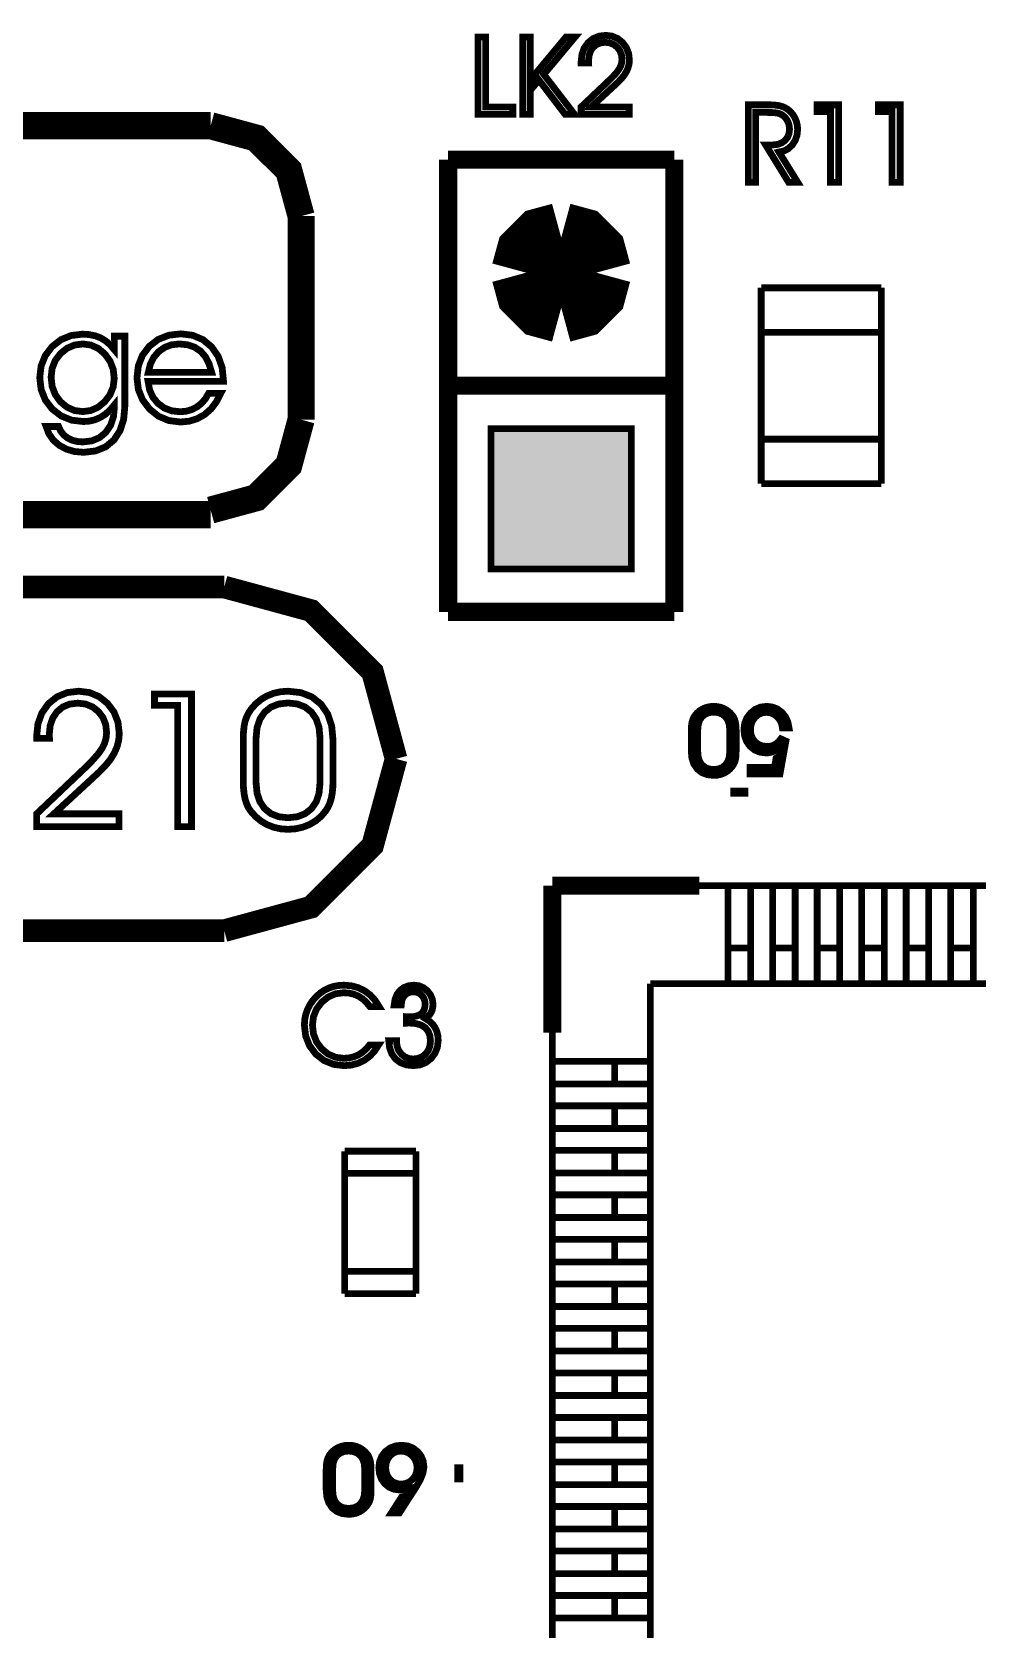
# Model space of a CAD drawing. Extents: x -1.96 to 2.19, y -1.6 to 2.11.
# Drawn here: x 0.368 to 0.785, y -0.266 to 0.44 of the extents above; entities that cross this region are included whole.
import ezdxf

# ---------------------------------------------------------------- set-up
doc = ezdxf.new("R2010")
doc.units = 0
doc.header["$LTSCALE"] = 0.000394
for name, color, linetype in [('M4', 7, 'CONTINUOUS'), ('ML', 7, 'CONTINUOUS'), ('TO', 7, 'CONTINUOUS')]:
    doc.layers.add(name, color=color, linetype=linetype)

msp = doc.modelspace()

# ---------------------------------------------------------------- linework, layer by layer
at = {"layer": 'M4', "color": 7, "linetype": 'CONTINUOUS', "const_width": 0.003}
for points in [[(0.689992, 0.240165), (0.689992, 0.326776)], [(0.689992, 0.326776), (0.743138, 0.326776)], [(0.743138, 0.240165), (0.743138, 0.326776)], [(0.689992, 0.307091), (0.743138, 0.307091)], [(0.689992, 0.25985), (0.743138, 0.25985)], [(0.689992, 0.240165), (0.743138, 0.240165)], [(0.678917, 0.130795), (0.678917, 0.122094), (0.678872, 0.120354), (0.678736, 0.118927), (0.678512, 0.117811), (0.678186, 0.116873), (0.677744, 0.115976), (0.677185, 0.115122), (0.676142, 0.113946), (0.674957, 0.112964), (0.673626, 0.112177), (0.672178, 0.111609), (0.670637, 0.111268), (0.669, 0.111154), (0.666143, 0.111472), (0.663719, 0.112426), (0.661728, 0.114012), (0.660251, 0.116162), (0.659363, 0.118802), (0.659067, 0.121929), (0.659067, 0.130917), (0.659111, 0.13241), (0.659241, 0.133722), (0.659453, 0.13485), (0.659759, 0.135853), (0.660166, 0.13677), (0.660677, 0.137602), (0.661693, 0.138809), (0.662883, 0.139817), (0.664248, 0.14063), (0.665742, 0.14122), (0.667325, 0.141575), (0.669, 0.141693), (0.670635, 0.141581), (0.672171, 0.141243), (0.673614, 0.140677), (0.674948, 0.139895), (0.67615, 0.138912), (0.677224, 0.137728), (0.677761, 0.13692), (0.67819, 0.136002), (0.678512, 0.134976), (0.678736, 0.133792), (0.678872, 0.132397), (0.678917, 0.130795)], [(0.678917, 0.130795), (0.678917, 0.122094), (0.678872, 0.120354), (0.678736, 0.118927), (0.678512, 0.117811), (0.678186, 0.116873), (0.677744, 0.115976), (0.677185, 0.115122), (0.676142, 0.113946), (0.674957, 0.112964), (0.673626, 0.112177), (0.672178, 0.111609), (0.670637, 0.111268), (0.669, 0.111154), (0.666143, 0.111472), (0.663719, 0.112426), (0.661728, 0.114012), (0.660251, 0.116162), (0.659363, 0.118802), (0.659067, 0.121929), (0.659067, 0.130917), (0.659111, 0.13241), (0.659241, 0.133722), (0.659453, 0.13485), (0.659759, 0.135853), (0.660166, 0.13677), (0.660677, 0.137602), (0.661693, 0.138809), (0.662883, 0.139817), (0.664248, 0.14063), (0.665742, 0.14122), (0.667325, 0.141575), (0.669, 0.141693), (0.670635, 0.141581), (0.672171, 0.141243), (0.673614, 0.140677), (0.674948, 0.139895), (0.67615, 0.138912), (0.677224, 0.137728), (0.677761, 0.13692), (0.67819, 0.136002), (0.678512, 0.134976), (0.678736, 0.133792), (0.678872, 0.132397), (0.678917, 0.130795)], [(0.702272, 0.132205), (0.69935, 0.132205), (0.699029, 0.134015), (0.698284, 0.135634), (0.697114, 0.137059), (0.695656, 0.138166), (0.694045, 0.138832), (0.69228, 0.139055), (0.690407, 0.138807), (0.688737, 0.138064), (0.687272, 0.136827), (0.686139, 0.135229), (0.685459, 0.133398), (0.685232, 0.131339), (0.685459, 0.129277), (0.686139, 0.127493), (0.687272, 0.125988), (0.688775, 0.124853), (0.690559, 0.124172), (0.692622, 0.123945), (0.69383, 0.124039), (0.694958, 0.124319), (0.696008, 0.124783), (0.696975, 0.125438), (0.697866, 0.126284), (0.698681, 0.127327), (0.700906, 0.126303), (0.698303, 0.111772), (0.685071, 0.111772), (0.685071, 0.114654), (0.695843, 0.114654), (0.697315, 0.122839), (0.696473, 0.122287), (0.69564, 0.121846), (0.694811, 0.121516), (0.693959, 0.121286), (0.693063, 0.121148), (0.692122, 0.121102), (0.689433, 0.121426), (0.687088, 0.122395), (0.685087, 0.124008), (0.683567, 0.126118), (0.682655, 0.128589), (0.68235, 0.131421), (0.682676, 0.134128), (0.683652, 0.136554), (0.68528, 0.138697), (0.687372, 0.140362), (0.689741, 0.141361), (0.692382, 0.141693), (0.694897, 0.141397), (0.697154, 0.140509), (0.69915, 0.139028), (0.700741, 0.13708), (0.701782, 0.134806), (0.702272, 0.132205)], [(0.702272, 0.132205), (0.69935, 0.132205), (0.699029, 0.134015), (0.698284, 0.135634), (0.697114, 0.137059), (0.695656, 0.138166), (0.694045, 0.138832), (0.69228, 0.139055), (0.690407, 0.138807), (0.688737, 0.138064), (0.687272, 0.136827), (0.686139, 0.135229), (0.685459, 0.133398), (0.685232, 0.131339), (0.685459, 0.129277), (0.686139, 0.127493), (0.687272, 0.125988), (0.688775, 0.124853), (0.690559, 0.124172), (0.692622, 0.123945), (0.69383, 0.124039), (0.694958, 0.124319), (0.696008, 0.124783), (0.696975, 0.125438), (0.697866, 0.126284), (0.698681, 0.127327), (0.700906, 0.126303), (0.698303, 0.111772), (0.685071, 0.111772), (0.685071, 0.114654), (0.695843, 0.114654), (0.697315, 0.122839), (0.696473, 0.122287), (0.69564, 0.121846), (0.694811, 0.121516), (0.693959, 0.121286), (0.693063, 0.121148), (0.692122, 0.121102), (0.689433, 0.121426), (0.687088, 0.122395), (0.685087, 0.124008), (0.683567, 0.126118), (0.682655, 0.128589), (0.68235, 0.131421), (0.682676, 0.134128), (0.683652, 0.136554), (0.68528, 0.138697), (0.687372, 0.140362), (0.689741, 0.141361), (0.692382, 0.141693), (0.694897, 0.141397), (0.697154, 0.140509), (0.69915, 0.139028), (0.700741, 0.13708), (0.701782, 0.134806), (0.702272, 0.132205)], [(0.676075, 0.131421), (0.675866, 0.133674), (0.675242, 0.135566), (0.674205, 0.137102), (0.672793, 0.138232), (0.67106, 0.138911), (0.669008, 0.139138), (0.666959, 0.138913), (0.665232, 0.13824), (0.663827, 0.137122), (0.662783, 0.135602), (0.662157, 0.133728), (0.661949, 0.131504), (0.661949, 0.121386), (0.662158, 0.119172), (0.662786, 0.117302), (0.663835, 0.115776), (0.665248, 0.114651), (0.66697, 0.113977), (0.669008, 0.113752), (0.67106, 0.113979), (0.672793, 0.11466), (0.674205, 0.115795), (0.675242, 0.117342), (0.675866, 0.119246), (0.676075, 0.121512), (0.676075, 0.131421)], [(0.676075, 0.131421), (0.675866, 0.133674), (0.675242, 0.135566), (0.674205, 0.137102), (0.672793, 0.138232), (0.67106, 0.138911), (0.669008, 0.139138), (0.666959, 0.138913), (0.665232, 0.13824), (0.663827, 0.137122), (0.662783, 0.135602), (0.662157, 0.133728), (0.661949, 0.131504), (0.661949, 0.121386), (0.662158, 0.119172), (0.662786, 0.117302), (0.663835, 0.115776), (0.665248, 0.114651), (0.66697, 0.113977), (0.669008, 0.113752), (0.67106, 0.113979), (0.672793, 0.11466), (0.674205, 0.115795), (0.675242, 0.117342), (0.675866, 0.119246), (0.676075, 0.121512), (0.676075, 0.131421)], [(0.597665, 0.06237), (1.235465, 0.06237)], [(0.597665, -0.575421), (0.597665, 0.06237)], [(0.675346, 0.019063), (0.675346, 0.06237)], [(0.685346, 0.019063), (0.685346, 0.06237)], [(0.695031, 0.019063), (0.695031, 0.06237)], [(0.705031, 0.019063), (0.705031, 0.06237)], [(0.714717, 0.019063), (0.714717, 0.06237)], [(0.724717, 0.019063), (0.724717, 0.06237)], [(0.734402, 0.019063), (0.734402, 0.06237)], [(0.744402, 0.019063), (0.744402, 0.06237)], [(0.754087, 0.019063), (0.754087, 0.06237)], [(0.764087, 0.019063), (0.764087, 0.06237)], [(0.773772, 0.019063), (0.773772, 0.06237)], [(0.783772, 0.019063), (0.783772, 0.06237)], [(0.675346, 0.034811), (0.685346, 0.034811)], [(0.695031, 0.034811), (0.705031, 0.034811)], [(0.714717, 0.034811), (0.724717, 0.034811)], [(0.734402, 0.034811), (0.744402, 0.034811)], [(0.754087, 0.034811), (0.764087, 0.034811)], [(0.773772, 0.034811), (0.783772, 0.034811)], [(0.640972, -0.532114), (0.640972, 0.019063)], [(0.640972, 0.019063), (1.192157, 0.019063)], [(0.597665, -0.015303), (0.640972, -0.015303)], [(0.625224, -0.025303), (0.625224, -0.015303)], [(0.597665, -0.025303), (0.640972, -0.025303)], [(0.597665, -0.034988), (0.640972, -0.034988)], [(0.625224, -0.044988), (0.625224, -0.034988)], [(0.597665, -0.044988), (0.640972, -0.044988)], [(0.505819, -0.055028), (0.537311, -0.055028)], [(0.505819, -0.11802), (0.505819, -0.055028)], [(0.537311, -0.11802), (0.537311, -0.055028)], [(0.597665, -0.054673), (0.640972, -0.054673)], [(0.625224, -0.064673), (0.625224, -0.054673)], [(0.505819, -0.06487), (0.537311, -0.06487)], [(0.597665, -0.064673), (0.640972, -0.064673)], [(0.597665, -0.074358), (0.640972, -0.074358)], [(0.625224, -0.084358), (0.625224, -0.074358)], [(0.597665, -0.084358), (0.640972, -0.084358)], [(0.597665, -0.094043), (0.640972, -0.094043)], [(0.625224, -0.104043), (0.625224, -0.094043)], [(0.597665, -0.104043), (0.640972, -0.104043)], [(0.505819, -0.108177), (0.537311, -0.108177)], [(0.597665, -0.113728), (0.640972, -0.113728)], [(0.625224, -0.123728), (0.625224, -0.113728)], [(0.505819, -0.11802), (0.537311, -0.11802)], [(0.597665, -0.123728), (0.640972, -0.123728)], [(0.597665, -0.133413), (0.640972, -0.133413)], [(0.625224, -0.143413), (0.625224, -0.133413)], [(0.597665, -0.143413), (0.640972, -0.143413)], [(0.597665, -0.153098), (0.640972, -0.153098)], [(0.625224, -0.163098), (0.625224, -0.153098)], [(0.597665, -0.163098), (0.640972, -0.163098)], [(0.597665, -0.172783), (0.640972, -0.172783)], [(0.625224, -0.182783), (0.625224, -0.172783)], [(0.5175, -0.195976), (0.5175, -0.204677), (0.517454, -0.206418), (0.517319, -0.207845), (0.517094, -0.208961), (0.516769, -0.209898), (0.516327, -0.210796), (0.515768, -0.21165), (0.514725, -0.212825), (0.51354, -0.213807), (0.512209, -0.214594), (0.510761, -0.215163), (0.509219, -0.215504), (0.507583, -0.215618), (0.504725, -0.2153), (0.502302, -0.214346), (0.500311, -0.21276), (0.498834, -0.210609), (0.497946, -0.20797), (0.49765, -0.204843), (0.49765, -0.195854), (0.497694, -0.194361), (0.497823, -0.193049), (0.498035, -0.191921), (0.498341, -0.190918), (0.498749, -0.190002), (0.49926, -0.189169), (0.500276, -0.187963), (0.501466, -0.186955), (0.502831, -0.186142), (0.504324, -0.185551), (0.505908, -0.185197), (0.507583, -0.185079), (0.509217, -0.185191), (0.510754, -0.185528), (0.512197, -0.186094), (0.513531, -0.186876), (0.514733, -0.18786), (0.515807, -0.189043), (0.516344, -0.189851), (0.516773, -0.190769), (0.517094, -0.191795), (0.517319, -0.19298), (0.517454, -0.194374), (0.5175, -0.195976)], [(0.5175, -0.195976), (0.5175, -0.204677), (0.517454, -0.206418), (0.517319, -0.207845), (0.517094, -0.208961), (0.516769, -0.209898), (0.516327, -0.210796), (0.515768, -0.21165), (0.514725, -0.212825), (0.51354, -0.213807), (0.512209, -0.214594), (0.510761, -0.215163), (0.509219, -0.215504), (0.507583, -0.215618), (0.504725, -0.2153), (0.502302, -0.214346), (0.500311, -0.21276), (0.498834, -0.210609), (0.497946, -0.20797), (0.49765, -0.204843), (0.49765, -0.195854), (0.497694, -0.194361), (0.497823, -0.193049), (0.498035, -0.191921), (0.498341, -0.190918), (0.498749, -0.190002), (0.49926, -0.189169), (0.500276, -0.187963), (0.501466, -0.186955), (0.502831, -0.186142), (0.504324, -0.185551), (0.505908, -0.185197), (0.507583, -0.185079), (0.509217, -0.185191), (0.510754, -0.185528), (0.512197, -0.186094), (0.513531, -0.186876), (0.514733, -0.18786), (0.515807, -0.189043), (0.516344, -0.189851), (0.516773, -0.190769), (0.517094, -0.191795), (0.517319, -0.19298), (0.517454, -0.194374), (0.5175, -0.195976)], [(0.530039, -0.215), (0.526453, -0.215), (0.533299, -0.204402), (0.532689, -0.204535), (0.53211, -0.204646), (0.531563, -0.204732), (0.531058, -0.204794), (0.530584, -0.204831), (0.530142, -0.204843), (0.527634, -0.204533), (0.525433, -0.203606), (0.523539, -0.202063), (0.52209, -0.200049), (0.521222, -0.197717), (0.520933, -0.195071), (0.521249, -0.192357), (0.522196, -0.189972), (0.523772, -0.187917), (0.525833, -0.186341), (0.528231, -0.185395), (0.530965, -0.185079), (0.533651, -0.185388), (0.53601, -0.186317), (0.538043, -0.18787), (0.539607, -0.189872), (0.540543, -0.192166), (0.540854, -0.194748), (0.540451, -0.197316), (0.539242, -0.200351), (0.537224, -0.20385), (0.537004, -0.204187), (0.536823, -0.204464), (0.536681, -0.204685), (0.530039, -0.215)], [(0.530039, -0.215), (0.526453, -0.215), (0.533299, -0.204402), (0.532689, -0.204535), (0.53211, -0.204646), (0.531563, -0.204732), (0.531058, -0.204794), (0.530584, -0.204831), (0.530142, -0.204843), (0.527634, -0.204533), (0.525433, -0.203606), (0.523539, -0.202063), (0.52209, -0.200049), (0.521222, -0.197717), (0.520933, -0.195071), (0.521249, -0.192357), (0.522196, -0.189972), (0.523772, -0.187917), (0.525833, -0.186341), (0.528231, -0.185395), (0.530965, -0.185079), (0.533651, -0.185388), (0.53601, -0.186317), (0.538043, -0.18787), (0.539607, -0.189872), (0.540543, -0.192166), (0.540854, -0.194748), (0.540451, -0.197316), (0.539242, -0.200351), (0.537224, -0.20385), (0.537004, -0.204187), (0.536823, -0.204464), (0.536681, -0.204685), (0.530039, -0.215)], [(0.597665, -0.182783), (0.640972, -0.182783)], [(0.514657, -0.19535), (0.514449, -0.193098), (0.513825, -0.191205), (0.512787, -0.189669), (0.511375, -0.18854), (0.509643, -0.187861), (0.507591, -0.187634), (0.505542, -0.187859), (0.503815, -0.188532), (0.502409, -0.18965), (0.501366, -0.19117), (0.50074, -0.193044), (0.500531, -0.195268), (0.500531, -0.205386), (0.50074, -0.2076), (0.501368, -0.20947), (0.502417, -0.210996), (0.50383, -0.212121), (0.505553, -0.212795), (0.507591, -0.21302), (0.509643, -0.212793), (0.511375, -0.212112), (0.512787, -0.210976), (0.513825, -0.20943), (0.514449, -0.207526), (0.514657, -0.20526), (0.514657, -0.19535)], [(0.514657, -0.19535), (0.514449, -0.193098), (0.513825, -0.191205), (0.512787, -0.189669), (0.511375, -0.18854), (0.509643, -0.187861), (0.507591, -0.187634), (0.505542, -0.187859), (0.503815, -0.188532), (0.502409, -0.18965), (0.501366, -0.19117), (0.50074, -0.193044), (0.500531, -0.195268), (0.500531, -0.205386), (0.50074, -0.2076), (0.501368, -0.20947), (0.502417, -0.210996), (0.50383, -0.212121), (0.505553, -0.212795), (0.507591, -0.21302), (0.509643, -0.212793), (0.511375, -0.212112), (0.512787, -0.210976), (0.513825, -0.20943), (0.514449, -0.207526), (0.514657, -0.20526), (0.514657, -0.19535)], [(0.530744, -0.202283), (0.532648, -0.20205), (0.534336, -0.20135), (0.535807, -0.200185), (0.536942, -0.198683), (0.537623, -0.196963), (0.53785, -0.195028), (0.537618, -0.193065), (0.536921, -0.191317), (0.53576, -0.18978), (0.534266, -0.188588), (0.532581, -0.187873), (0.530705, -0.187634), (0.52889, -0.187866), (0.527282, -0.188559), (0.525882, -0.189713), (0.5248, -0.19122), (0.524153, -0.192979), (0.523937, -0.194988), (0.524151, -0.196985), (0.524793, -0.198732), (0.525862, -0.200228), (0.527258, -0.201368), (0.528886, -0.202054), (0.530744, -0.202283)], [(0.530744, -0.202283), (0.532648, -0.20205), (0.534336, -0.20135), (0.535807, -0.200185), (0.536942, -0.198683), (0.537623, -0.196963), (0.53785, -0.195028), (0.537618, -0.193065), (0.536921, -0.191317), (0.53576, -0.18978), (0.534266, -0.188588), (0.532581, -0.187873), (0.530705, -0.187634), (0.52889, -0.187866), (0.527282, -0.188559), (0.525882, -0.189713), (0.5248, -0.19122), (0.524153, -0.192979), (0.523937, -0.194988), (0.524151, -0.196985), (0.524793, -0.198732), (0.525862, -0.200228), (0.527258, -0.201368), (0.528886, -0.202054), (0.530744, -0.202283)], [(0.597665, -0.192469), (0.640972, -0.192469)], [(0.625224, -0.202469), (0.625224, -0.192469)], [(0.597665, -0.202469), (0.640972, -0.202469)], [(0.597665, -0.212154), (0.640972, -0.212154)], [(0.625224, -0.222154), (0.625224, -0.212154)], [(0.597665, -0.222154), (0.640972, -0.222154)], [(0.597665, -0.231839), (0.640972, -0.231839)], [(0.625224, -0.241839), (0.625224, -0.231839)], [(0.597665, -0.241839), (0.640972, -0.241839)], [(0.597665, -0.251524), (0.640972, -0.251524)], [(0.625224, -0.261524), (0.625224, -0.251524)], [(0.597665, -0.261524), (0.640972, -0.261524)]]:
    msp.add_lwpolyline(points, dxfattribs=at)
at = {"layer": 'ML', "color": 7, "linetype": 'CONTINUOUS'}
for points, const_width in [([(0.601571, 0.348969), (0.59376, 0.346848), (0.588196, 0.341283), (0.586075, 0.333472)], 0.031), ([(0.601571, 0.348969), (0.59376, 0.346848), (0.588196, 0.341283), (0.586075, 0.333472)], 0.031), ([(0.617067, 0.333472), (0.614946, 0.341283), (0.609382, 0.346848), (0.601571, 0.348969)], 0.031), ([(0.617067, 0.333472), (0.614946, 0.341283), (0.609382, 0.346848), (0.601571, 0.348969)], 0.031), ([(0.586071, 0.333472), (0.588193, 0.32566), (0.593759, 0.320094), (0.601571, 0.317972)], 0.031), ([(0.586071, 0.333472), (0.588193, 0.32566), (0.593759, 0.320094), (0.601571, 0.317972)], 0.031), ([(0.601571, 0.317972), (0.609383, 0.320094), (0.614949, 0.32566), (0.617071, 0.333472)], 0.031), ([(0.601571, 0.317972), (0.609383, 0.320094), (0.614949, 0.32566), (0.617071, 0.333472)], 0.031), ([(0.632567, 0.202472), (0.632567, 0.264472), (0.570567, 0.264472), (0.570567, 0.202472), (0.632567, 0.202472)], 0.003)]:
    msp.add_lwpolyline(points, dxfattribs=dict(at, const_width=const_width))
at = {"layer": 'ML', "color": 7}
msp.add_solid([(0.632567, 0.202472), (0.632567, 0.264472), (0.570567, 0.202472), (0.570567, 0.264472)], dxfattribs=at)
at = {"layer": 'TO', "color": 7, "linetype": 'CONTINUOUS'}
for points, const_width in [([(0.580161, 0.403472), (0.56474, 0.403472), (0.56474, 0.437701), (0.568126, 0.437701), (0.568126, 0.406787), (0.580161, 0.406787), (0.580161, 0.403472)], 0.003), ([(0.580161, 0.403472), (0.56474, 0.403472), (0.56474, 0.437701), (0.568126, 0.437701), (0.568126, 0.406787), (0.580161, 0.406787), (0.580161, 0.403472)], 0.003), ([(0.58785, 0.414031), (0.58785, 0.403472), (0.584535, 0.403472), (0.584535, 0.437701), (0.58785, 0.437701), (0.58785, 0.418685), (0.603697, 0.437701), (0.607689, 0.437701), (0.593866, 0.42115), (0.607457, 0.403472), (0.603319, 0.403472), (0.591709, 0.418638), (0.58785, 0.414031)], 0.003), ([(0.58785, 0.414031), (0.58785, 0.403472), (0.584535, 0.403472), (0.584535, 0.437701), (0.58785, 0.437701), (0.58785, 0.418685), (0.603697, 0.437701), (0.607689, 0.437701), (0.593866, 0.42115), (0.607457, 0.403472), (0.603319, 0.403472), (0.591709, 0.418638), (0.58785, 0.414031)], 0.003), ([(0.631614, 0.403472), (0.610394, 0.403472), (0.610394, 0.406787), (0.622524, 0.418299), (0.624652, 0.420412), (0.626237, 0.422207), (0.627283, 0.423685), (0.627929, 0.425016), (0.628316, 0.426379), (0.628445, 0.427776), (0.628212, 0.429803), (0.627512, 0.431601), (0.626343, 0.433169), (0.624814, 0.434378), (0.62303, 0.435102), (0.620992, 0.435343), (0.618916, 0.435096), (0.617138, 0.434354), (0.615657, 0.433118), (0.614546, 0.431473), (0.613879, 0.429503), (0.613657, 0.427205), (0.61366, 0.42707), (0.613668, 0.426906), (0.613681, 0.426717), (0.613695, 0.426526), (0.613705, 0.426369), (0.613709, 0.426244), (0.610394, 0.426244), (0.610394, 0.426756), (0.610731, 0.429994), (0.611744, 0.432802), (0.613433, 0.435181), (0.615659, 0.436981), (0.618272, 0.438064), (0.621272, 0.438425), (0.62403, 0.438077), (0.626496, 0.437032), (0.628669, 0.435287), (0.630361, 0.43303), (0.631375, 0.430449), (0.631713, 0.427543), (0.631571, 0.425796), (0.631143, 0.424097), (0.630429, 0.422449), (0.629412, 0.420811), (0.628062, 0.419139), (0.626378, 0.417433), (0.614839, 0.406787), (0.631614, 0.406787), (0.631614, 0.403472)], 0.003), ([(0.631614, 0.403472), (0.610394, 0.403472), (0.610394, 0.406787), (0.622524, 0.418299), (0.624652, 0.420412), (0.626237, 0.422207), (0.627283, 0.423685), (0.627929, 0.425016), (0.628316, 0.426379), (0.628445, 0.427776), (0.628212, 0.429803), (0.627512, 0.431601), (0.626343, 0.433169), (0.624814, 0.434378), (0.62303, 0.435102), (0.620992, 0.435343), (0.618916, 0.435096), (0.617138, 0.434354), (0.615657, 0.433118), (0.614546, 0.431473), (0.613879, 0.429503), (0.613657, 0.427205), (0.61366, 0.42707), (0.613668, 0.426906), (0.613681, 0.426717), (0.613695, 0.426526), (0.613705, 0.426369), (0.613709, 0.426244), (0.610394, 0.426244), (0.610394, 0.426756), (0.610731, 0.429994), (0.611744, 0.432802), (0.613433, 0.435181), (0.615659, 0.436981), (0.618272, 0.438064), (0.621272, 0.438425), (0.62403, 0.438077), (0.626496, 0.437032), (0.628669, 0.435287), (0.630361, 0.43303), (0.631375, 0.430449), (0.631713, 0.427543), (0.631571, 0.425796), (0.631143, 0.424097), (0.630429, 0.422449), (0.629412, 0.420811), (0.628062, 0.419139), (0.626378, 0.417433), (0.614839, 0.406787), (0.631614, 0.406787), (0.631614, 0.403472)], 0.003), ([(-0.018433, 0.398472), (0.446567, 0.398472)], 0.012), ([(0.486567, 0.358472), (0.481093, 0.378632), (0.46673, 0.392994), (0.446571, 0.398469)], 0.012), ([(0.486567, 0.358472), (0.481093, 0.378632), (0.46673, 0.392994), (0.446571, 0.398469)], 0.012), ([(0.687579, 0.404339), (0.687579, 0.373472), (0.684268, 0.373472), (0.684268, 0.407701), (0.693461, 0.407701), (0.695351, 0.40765), (0.696976, 0.407497), (0.698339, 0.407244), (0.69953, 0.406871), (0.700646, 0.406366), (0.701685, 0.405728), (0.702955, 0.404665), (0.704032, 0.403387), (0.704921, 0.401894), (0.70558, 0.400264), (0.705975, 0.398571), (0.706106, 0.396815), (0.705845, 0.394289), (0.705059, 0.392009), (0.703748, 0.389976), (0.702039, 0.38835), (0.700069, 0.387307), (0.697835, 0.386846), (0.706106, 0.373472), (0.70211, 0.373472), (0.691953, 0.389976), (0.695197, 0.389976), (0.697226, 0.390188), (0.698985, 0.390822), (0.700476, 0.391878), (0.701606, 0.393268), (0.702285, 0.394901), (0.702512, 0.396772), (0.702442, 0.397941), (0.702234, 0.399038), (0.701886, 0.400063), (0.701407, 0.401008), (0.700792, 0.401868), (0.700043, 0.402646), (0.699322, 0.403197), (0.69851, 0.403632), (0.69761, 0.403953), (0.696415, 0.404168), (0.694724, 0.404296), (0.692539, 0.404339), (0.687579, 0.404339)], 0.003), ([(0.687579, 0.404339), (0.687579, 0.373472), (0.684268, 0.373472), (0.684268, 0.407701), (0.693461, 0.407701), (0.695351, 0.40765), (0.696976, 0.407497), (0.698339, 0.407244), (0.69953, 0.406871), (0.700646, 0.406366), (0.701685, 0.405728), (0.702955, 0.404665), (0.704032, 0.403387), (0.704921, 0.401894), (0.70558, 0.400264), (0.705975, 0.398571), (0.706106, 0.396815), (0.705845, 0.394289), (0.705059, 0.392009), (0.703748, 0.389976), (0.702039, 0.38835), (0.700069, 0.387307), (0.697835, 0.386846), (0.706106, 0.373472), (0.70211, 0.373472), (0.691953, 0.389976), (0.695197, 0.389976), (0.697226, 0.390188), (0.698985, 0.390822), (0.700476, 0.391878), (0.701606, 0.393268), (0.702285, 0.394901), (0.702512, 0.396772), (0.702442, 0.397941), (0.702234, 0.399038), (0.701886, 0.400063), (0.701407, 0.401008), (0.700792, 0.401868), (0.700043, 0.402646), (0.699322, 0.403197), (0.69851, 0.403632), (0.69761, 0.403953), (0.696415, 0.404168), (0.694724, 0.404296), (0.692539, 0.404339), (0.687579, 0.404339)], 0.003), ([(0.724224, 0.373472), (0.720654, 0.373472), (0.720654, 0.404764), (0.714685, 0.404764), (0.714685, 0.407701), (0.724224, 0.407701), (0.724224, 0.373472)], 0.003), ([(0.724224, 0.373472), (0.720654, 0.373472), (0.720654, 0.404764), (0.714685, 0.404764), (0.714685, 0.407701), (0.724224, 0.407701), (0.724224, 0.373472)], 0.003), ([(0.751425, 0.373472), (0.747854, 0.373472), (0.747854, 0.404764), (0.741886, 0.404764), (0.741886, 0.407701), (0.751425, 0.407701), (0.751425, 0.373472)], 0.003), ([(0.751425, 0.373472), (0.747854, 0.373472), (0.747854, 0.404764), (0.741886, 0.404764), (0.741886, 0.407701), (0.751425, 0.407701), (0.751425, 0.373472)], 0.003), ([(0.551567, 0.183472), (0.551567, 0.383472)], 0.008), ([(0.551567, 0.383472), (0.651567, 0.383472)], 0.008), ([(0.651567, 0.183472), (0.651567, 0.383472)], 0.008), ([(0.486567, 0.268472), (0.486567, 0.358472)], 0.012), ([(0.379307, 0.265457), (0.38022, 0.263463), (0.381518, 0.261787), (0.383205, 0.260425), (0.385218, 0.259423), (0.387502, 0.258825), (0.390059, 0.258626), (0.39399, 0.259092), (0.397365, 0.260491), (0.400181, 0.262823), (0.402301, 0.265941), (0.403572, 0.269683), (0.403996, 0.274055), (0.403996, 0.275028), (0.402125, 0.272785), (0.400089, 0.270943), (0.39789, 0.269504), (0.395522, 0.268464), (0.393003, 0.267841), (0.390323, 0.267634), (0.385088, 0.268253), (0.380477, 0.270108), (0.376488, 0.273197), (0.37343, 0.277203), (0.371596, 0.281819), (0.370984, 0.287043), (0.371588, 0.292194), (0.373402, 0.296761), (0.376429, 0.300752), (0.380341, 0.303827), (0.384829, 0.305672), (0.389886, 0.306287), (0.392862, 0.3061), (0.395556, 0.305541), (0.397969, 0.304614), (0.400152, 0.303281), (0.402164, 0.30153), (0.403996, 0.299362), (0.403996, 0.305417), (0.40863, 0.305417), (0.40863, 0.274594), (0.408091, 0.268612), (0.406474, 0.263571), (0.40378, 0.259472), (0.400131, 0.256449), (0.395669, 0.254635), (0.39039, 0.254031), (0.386406, 0.254376), (0.382815, 0.25541), (0.379618, 0.257138), (0.37697, 0.259445), (0.375033, 0.262218), (0.373807, 0.265457), (0.379307, 0.265457)], 0.003), ([(0.379307, 0.265457), (0.38022, 0.263463), (0.381518, 0.261787), (0.383205, 0.260425), (0.385218, 0.259423), (0.387502, 0.258825), (0.390059, 0.258626), (0.39399, 0.259092), (0.397365, 0.260491), (0.400181, 0.262823), (0.402301, 0.265941), (0.403572, 0.269683), (0.403996, 0.274055), (0.403996, 0.275028), (0.402125, 0.272785), (0.400089, 0.270943), (0.39789, 0.269504), (0.395522, 0.268464), (0.393003, 0.267841), (0.390323, 0.267634), (0.385088, 0.268253), (0.380477, 0.270108), (0.376488, 0.273197), (0.37343, 0.277203), (0.371596, 0.281819), (0.370984, 0.287043), (0.371588, 0.292194), (0.373402, 0.296761), (0.376429, 0.300752), (0.380341, 0.303827), (0.384829, 0.305672), (0.389886, 0.306287), (0.392862, 0.3061), (0.395556, 0.305541), (0.397969, 0.304614), (0.400152, 0.303281), (0.402164, 0.30153), (0.403996, 0.299362), (0.403996, 0.305417), (0.40863, 0.305417), (0.40863, 0.274594), (0.408091, 0.268612), (0.406474, 0.263571), (0.40378, 0.259472), (0.400131, 0.256449), (0.395669, 0.254635), (0.39039, 0.254031), (0.386406, 0.254376), (0.382815, 0.25541), (0.379618, 0.257138), (0.37697, 0.259445), (0.375033, 0.262218), (0.373807, 0.265457), (0.379307, 0.265457)], 0.003), ([(0.45222, 0.285437), (0.418874, 0.285437), (0.419551, 0.281672), (0.421008, 0.278422), (0.423244, 0.275681), (0.426075, 0.273618), (0.429341, 0.272381), (0.433043, 0.271969), (0.435726, 0.272208), (0.438221, 0.272927), (0.440528, 0.274122), (0.442575, 0.275751), (0.44429, 0.277753), (0.445665, 0.28013), (0.451039, 0.28013), (0.449111, 0.276359), (0.446721, 0.273224), (0.443874, 0.27072), (0.440631, 0.268894), (0.437067, 0.267796), (0.433181, 0.267429), (0.42808, 0.268067), (0.423533, 0.269981), (0.419539, 0.273173), (0.416445, 0.27726), (0.414588, 0.281862), (0.413969, 0.286972), (0.414576, 0.292274), (0.416395, 0.296919), (0.419425, 0.300913), (0.423399, 0.303977), (0.428049, 0.305813), (0.433374, 0.306425), (0.438592, 0.305788), (0.443121, 0.303876), (0.446961, 0.300693), (0.449882, 0.296483), (0.451635, 0.291508), (0.45222, 0.285768), (0.45222, 0.285437)], 0.003), ([(0.45222, 0.285437), (0.418874, 0.285437), (0.419551, 0.281672), (0.421008, 0.278422), (0.423244, 0.275681), (0.426075, 0.273618), (0.429341, 0.272381), (0.433043, 0.271969), (0.435726, 0.272208), (0.438221, 0.272927), (0.440528, 0.274122), (0.442575, 0.275751), (0.44429, 0.277753), (0.445665, 0.28013), (0.451039, 0.28013), (0.449111, 0.276359), (0.446721, 0.273224), (0.443874, 0.27072), (0.440631, 0.268894), (0.437067, 0.267796), (0.433181, 0.267429), (0.42808, 0.268067), (0.423533, 0.269981), (0.419539, 0.273173), (0.416445, 0.27726), (0.414588, 0.281862), (0.413969, 0.286972), (0.414576, 0.292274), (0.416395, 0.296919), (0.419425, 0.300913), (0.423399, 0.303977), (0.428049, 0.305813), (0.433374, 0.306425), (0.438592, 0.305788), (0.443121, 0.303876), (0.446961, 0.300693), (0.449882, 0.296483), (0.451635, 0.291508), (0.45222, 0.285768), (0.45222, 0.285437)], 0.003), ([(0.376016, 0.287248), (0.376474, 0.283162), (0.377848, 0.279549), (0.380134, 0.276406), (0.383064, 0.273978), (0.386373, 0.272521), (0.390059, 0.272035), (0.393566, 0.272521), (0.396792, 0.273981), (0.399732, 0.276417), (0.402064, 0.279508), (0.403463, 0.282938), (0.403929, 0.286709), (0.403471, 0.290713), (0.402096, 0.294307), (0.399803, 0.297484), (0.396879, 0.299967), (0.393632, 0.301457), (0.390059, 0.301953), (0.386391, 0.301479), (0.383087, 0.300061), (0.380146, 0.297701), (0.377852, 0.294652), (0.376475, 0.291168), (0.376016, 0.287248)], 0.003), ([(0.376016, 0.287248), (0.376474, 0.283162), (0.377848, 0.279549), (0.380134, 0.276406), (0.383064, 0.273978), (0.386373, 0.272521), (0.390059, 0.272035), (0.393566, 0.272521), (0.396792, 0.273981), (0.399732, 0.276417), (0.402064, 0.279508), (0.403463, 0.282938), (0.403929, 0.286709), (0.403471, 0.290713), (0.402096, 0.294307), (0.399803, 0.297484), (0.396879, 0.299967), (0.393632, 0.301457), (0.390059, 0.301953), (0.386391, 0.301479), (0.383087, 0.300061), (0.380146, 0.297701), (0.377852, 0.294652), (0.376475, 0.291168), (0.376016, 0.287248)], 0.003), ([(0.44698, 0.289437), (0.445835, 0.293246), (0.444189, 0.296373), (0.442043, 0.298815), (0.439405, 0.300561), (0.436284, 0.301606), (0.432677, 0.301953), (0.42928, 0.301578), (0.426245, 0.300453), (0.423575, 0.298575), (0.421411, 0.296054), (0.419892, 0.29301), (0.419012, 0.289437), (0.44698, 0.289437)], 0.003), ([(0.44698, 0.289437), (0.445835, 0.293246), (0.444189, 0.296373), (0.442043, 0.298815), (0.439405, 0.300561), (0.436284, 0.301606), (0.432677, 0.301953), (0.42928, 0.301578), (0.426245, 0.300453), (0.423575, 0.298575), (0.421411, 0.296054), (0.419892, 0.29301), (0.419012, 0.289437), (0.44698, 0.289437)], 0.003), ([(0.551567, 0.283472), (0.651567, 0.283472)], 0.008), ([(0.446571, 0.228476), (0.46673, 0.233951), (0.481093, 0.248313), (0.486567, 0.268472)], 0.012), ([(0.446571, 0.228476), (0.46673, 0.233951), (0.481093, 0.248313), (0.486567, 0.268472)], 0.012), ([(-0.018433, 0.226472), (0.446567, 0.226472)], 0.012), ([(0.186567, 0.194472), (0.452567, 0.194472)], 0.01), ([(0.528567, 0.118472), (0.518166, 0.156779), (0.490877, 0.184068), (0.452571, 0.194469)], 0.01), ([(0.528567, 0.118472), (0.518166, 0.156779), (0.490877, 0.184068), (0.452571, 0.194469)], 0.01), ([(0.551567, 0.183472), (0.651567, 0.183472)], 0.008), ([(0.405984, 0.088472), (0.369606, 0.088472), (0.369606, 0.094154), (0.390402, 0.11389), (0.394048, 0.117513), (0.396765, 0.120591), (0.398559, 0.123122), (0.399669, 0.125404), (0.400331, 0.127741), (0.400551, 0.130134), (0.400152, 0.13361), (0.398952, 0.136692), (0.396949, 0.139378), (0.394326, 0.14145), (0.391269, 0.142693), (0.387776, 0.143106), (0.384217, 0.142683), (0.381166, 0.141414), (0.378626, 0.139295), (0.376723, 0.136475), (0.375581, 0.133098), (0.375201, 0.129157), (0.375206, 0.128925), (0.375221, 0.128643), (0.375244, 0.128319), (0.375267, 0.127992), (0.375279, 0.127724), (0.375283, 0.127508), (0.369606, 0.127508), (0.369606, 0.12839), (0.370184, 0.133937), (0.371921, 0.138751), (0.374819, 0.142831), (0.378632, 0.145916), (0.383112, 0.147768), (0.388256, 0.148386), (0.392984, 0.147789), (0.397209, 0.145998), (0.400937, 0.143008), (0.403835, 0.139141), (0.405572, 0.134716), (0.40615, 0.129736), (0.405906, 0.126738), (0.405174, 0.123826), (0.403949, 0.121004), (0.402207, 0.118196), (0.399893, 0.115331), (0.397004, 0.112406), (0.377224, 0.094154), (0.405984, 0.094154), (0.405984, 0.088472)], 0.003), ([(0.405984, 0.088472), (0.369606, 0.088472), (0.369606, 0.094154), (0.390402, 0.11389), (0.394048, 0.117513), (0.396765, 0.120591), (0.398559, 0.123122), (0.399669, 0.125404), (0.400331, 0.127741), (0.400551, 0.130134), (0.400152, 0.13361), (0.398952, 0.136692), (0.396949, 0.139378), (0.394326, 0.14145), (0.391269, 0.142693), (0.387776, 0.143106), (0.384217, 0.142683), (0.381166, 0.141414), (0.378626, 0.139295), (0.376723, 0.136475), (0.375581, 0.133098), (0.375201, 0.129157), (0.375206, 0.128925), (0.375221, 0.128643), (0.375244, 0.128319), (0.375267, 0.127992), (0.375279, 0.127724), (0.375283, 0.127508), (0.369606, 0.127508), (0.369606, 0.12839), (0.370184, 0.133937), (0.371921, 0.138751), (0.374819, 0.142831), (0.378632, 0.145916), (0.383112, 0.147768), (0.388256, 0.148386), (0.392984, 0.147789), (0.397209, 0.145998), (0.400937, 0.143008), (0.403835, 0.139141), (0.405572, 0.134716), (0.40615, 0.129736), (0.405906, 0.126738), (0.405174, 0.123826), (0.403949, 0.121004), (0.402207, 0.118196), (0.399893, 0.115331), (0.397004, 0.112406), (0.377224, 0.094154), (0.405984, 0.094154), (0.405984, 0.088472)], 0.003), ([(0.438102, 0.088472), (0.431984, 0.088472), (0.431984, 0.142114), (0.421748, 0.142114), (0.421748, 0.14715), (0.438102, 0.14715), (0.438102, 0.088472)], 0.003), ([(0.438102, 0.088472), (0.431984, 0.088472), (0.431984, 0.142114), (0.421748, 0.142114), (0.421748, 0.14715), (0.438102, 0.14715), (0.438102, 0.088472)], 0.003), ([(0.460965, 0.109102), (0.460965, 0.126504), (0.461056, 0.129984), (0.461329, 0.132839), (0.46178, 0.135075), (0.46243, 0.136948), (0.463313, 0.138743), (0.464433, 0.140453), (0.466514, 0.142803), (0.468883, 0.144765), (0.471543, 0.146339), (0.474442, 0.147475), (0.477526, 0.148158), (0.480799, 0.148386), (0.486514, 0.14775), (0.491359, 0.145842), (0.495339, 0.142665), (0.498295, 0.138365), (0.50007, 0.133088), (0.500661, 0.126835), (0.500661, 0.108858), (0.500575, 0.105873), (0.500317, 0.103249), (0.49989, 0.100988), (0.49928, 0.098985), (0.498466, 0.097153), (0.497445, 0.095488), (0.495413, 0.093075), (0.493033, 0.09106), (0.490303, 0.089437), (0.487314, 0.088254), (0.484148, 0.087541), (0.480799, 0.087303), (0.477529, 0.087528), (0.474455, 0.088205), (0.471571, 0.089339), (0.4689, 0.090903), (0.466496, 0.09287), (0.46435, 0.09524), (0.463276, 0.096853), (0.462421, 0.098689), (0.46178, 0.10074), (0.461329, 0.103111), (0.461056, 0.105899), (0.460965, 0.109102)], 0.003), ([(0.460965, 0.109102), (0.460965, 0.126504), (0.461056, 0.129984), (0.461329, 0.132839), (0.46178, 0.135075), (0.46243, 0.136948), (0.463313, 0.138743), (0.464433, 0.140453), (0.466514, 0.142803), (0.468883, 0.144765), (0.471543, 0.146339), (0.474442, 0.147475), (0.477526, 0.148158), (0.480799, 0.148386), (0.486514, 0.14775), (0.491359, 0.145842), (0.495339, 0.142665), (0.498295, 0.138365), (0.50007, 0.133088), (0.500661, 0.126835), (0.500661, 0.108858), (0.500575, 0.105873), (0.500317, 0.103249), (0.49989, 0.100988), (0.49928, 0.098985), (0.498466, 0.097153), (0.497445, 0.095488), (0.495413, 0.093075), (0.493033, 0.09106), (0.490303, 0.089437), (0.487314, 0.088254), (0.484148, 0.087541), (0.480799, 0.087303), (0.477529, 0.087528), (0.474455, 0.088205), (0.471571, 0.089339), (0.4689, 0.090903), (0.466496, 0.09287), (0.46435, 0.09524), (0.463276, 0.096853), (0.462421, 0.098689), (0.46178, 0.10074), (0.461329, 0.103111), (0.461056, 0.105899), (0.460965, 0.109102)], 0.003), ([(0.466646, 0.107854), (0.467063, 0.103346), (0.468315, 0.099559), (0.470402, 0.096492), (0.473216, 0.094233), (0.476679, 0.092875), (0.480787, 0.092421), (0.484881, 0.09287), (0.488337, 0.094213), (0.491157, 0.096449), (0.493233, 0.099489), (0.494481, 0.103237), (0.494898, 0.107689), (0.494898, 0.127921), (0.49448, 0.132349), (0.493225, 0.13609), (0.49113, 0.139146), (0.488305, 0.141391), (0.484859, 0.142739), (0.480787, 0.143189), (0.476679, 0.142735), (0.473216, 0.141373), (0.470402, 0.139102), (0.468315, 0.136012), (0.467063, 0.132205), (0.466646, 0.127673), (0.466646, 0.107854)], 0.003), ([(0.466646, 0.107854), (0.467063, 0.103346), (0.468315, 0.099559), (0.470402, 0.096492), (0.473216, 0.094233), (0.476679, 0.092875), (0.480787, 0.092421), (0.484881, 0.09287), (0.488337, 0.094213), (0.491157, 0.096449), (0.493233, 0.099489), (0.494481, 0.103237), (0.494898, 0.107689), (0.494898, 0.127921), (0.49448, 0.132349), (0.493225, 0.13609), (0.49113, 0.139146), (0.488305, 0.141391), (0.484859, 0.142739), (0.480787, 0.143189), (0.476679, 0.142735), (0.473216, 0.141373), (0.470402, 0.139102), (0.468315, 0.136012), (0.467063, 0.132205), (0.466646, 0.127673), (0.466646, 0.107854)], 0.003), ([(0.452571, 0.042476), (0.490877, 0.052877), (0.518166, 0.080166), (0.528567, 0.118472)], 0.01), ([(0.452571, 0.042476), (0.490877, 0.052877), (0.518166, 0.080166), (0.528567, 0.118472)], 0.01), ([(0.680346, 0.10174), (0.680346, 0.105677)], 0.008), ([(0.597665, 0.06237), (0.662665, 0.06237)], 0.008), ([(0.597665, -0.002626), (0.597665, 0.06237)], 0.008), ([(0.186567, 0.042472), (0.452567, 0.042472)], 0.01), ([(0.517028, 0.008843), (0.515434, 0.010784), (0.513718, 0.012353), (0.511878, 0.013543), (0.509894, 0.014379), (0.507732, 0.01488), (0.505394, 0.015047), (0.501768, 0.014577), (0.498511, 0.013166), (0.495622, 0.010819), (0.49337, 0.007816), (0.49202, 0.00446), (0.491571, 0.000748), (0.49202, -0.003171), (0.493365, -0.006659), (0.495606, -0.009717), (0.498485, -0.012077), (0.501746, -0.013495), (0.505394, -0.013969), (0.507686, -0.013803), (0.509827, -0.013308), (0.511815, -0.012484), (0.513641, -0.011334), (0.5153, -0.009859), (0.516795, -0.008063), (0.520791, -0.008063), (0.519049, -0.010756), (0.516949, -0.01301), (0.514492, -0.014827), (0.511754, -0.016149), (0.5088, -0.016944), (0.505626, -0.017209), (0.500874, -0.016636), (0.496679, -0.01492), (0.493039, -0.012059), (0.490239, -0.008345), (0.488559, -0.004058), (0.488, 0.000795), (0.488152, 0.003151), (0.488607, 0.005424), (0.489362, 0.007614), (0.490412, 0.009695), (0.491744, 0.011631), (0.493358, 0.013425), (0.495055, 0.014923), (0.496885, 0.016155), (0.498846, 0.017122), (0.500933, 0.017823), (0.503131, 0.018242), (0.505441, 0.018382), (0.50873, 0.018106), (0.511789, 0.017278), (0.514622, 0.015898), (0.517152, 0.014006), (0.519302, 0.011655), (0.521071, 0.008843), (0.517028, 0.008843)], 0.003), ([(0.517028, 0.008843), (0.515434, 0.010784), (0.513718, 0.012353), (0.511878, 0.013543), (0.509894, 0.014379), (0.507732, 0.01488), (0.505394, 0.015047), (0.501768, 0.014577), (0.498511, 0.013166), (0.495622, 0.010819), (0.49337, 0.007816), (0.49202, 0.00446), (0.491571, 0.000748), (0.49202, -0.003171), (0.493365, -0.006659), (0.495606, -0.009717), (0.498485, -0.012077), (0.501746, -0.013495), (0.505394, -0.013969), (0.507686, -0.013803), (0.509827, -0.013308), (0.511815, -0.012484), (0.513641, -0.011334), (0.5153, -0.009859), (0.516795, -0.008063), (0.520791, -0.008063), (0.519049, -0.010756), (0.516949, -0.01301), (0.514492, -0.014827), (0.511754, -0.016149), (0.5088, -0.016944), (0.505626, -0.017209), (0.500874, -0.016636), (0.496679, -0.01492), (0.493039, -0.012059), (0.490239, -0.008345), (0.488559, -0.004058), (0.488, 0.000795), (0.488152, 0.003151), (0.488607, 0.005424), (0.489362, 0.007614), (0.490412, 0.009695), (0.491744, 0.011631), (0.493358, 0.013425), (0.495055, 0.014923), (0.496885, 0.016155), (0.498846, 0.017122), (0.500933, 0.017823), (0.503131, 0.018242), (0.505441, 0.018382), (0.50873, 0.018106), (0.511789, 0.017278), (0.514622, 0.015898), (0.517152, 0.014006), (0.519302, 0.011655), (0.521071, 0.008843), (0.517028, 0.008843)], 0.003), ([(0.528732, -0.006138), (0.528732, -0.006417), (0.528966, -0.00855), (0.529667, -0.010425), (0.530835, -0.012043), (0.53235, -0.013281), (0.534085, -0.014024), (0.536043, -0.014272), (0.538149, -0.014026), (0.539995, -0.013287), (0.541579, -0.012051), (0.542788, -0.010432), (0.543511, -0.00854), (0.543752, -0.00637), (0.543496, -0.003964), (0.54273, -0.001976), (0.541453, -0.000409), (0.539679, 0.000721), (0.537429, 0.001397), (0.534705, 0.001622), (0.534317, 0.001622), (0.533991, 0.00162), (0.533732, 0.001614), (0.533512, 0.001604), (0.533313, 0.00159), (0.53313, 0.001575), (0.53313, 0.004421), (0.53331, 0.004406), (0.533497, 0.004392), (0.533693, 0.004382), (0.533934, 0.004376), (0.53424, 0.004374), (0.534614, 0.004374), (0.536683, 0.004529), (0.538378, 0.004995), (0.539701, 0.005772), (0.540646, 0.00686), (0.541213, 0.008249), (0.541402, 0.009941), (0.541239, 0.011451), (0.540752, 0.012769), (0.539941, 0.013898), (0.538889, 0.014759), (0.537669, 0.015274), (0.536283, 0.015445), (0.534727, 0.015277), (0.533411, 0.014772), (0.532335, 0.013929), (0.53153, 0.012784), (0.531036, 0.011371), (0.53085, 0.009685), (0.52772, 0.009685), (0.528101, 0.012168), (0.528955, 0.014284), (0.530283, 0.016031), (0.532016, 0.017337), (0.53407, 0.018121), (0.536445, 0.018382), (0.538664, 0.018104), (0.540651, 0.017269), (0.542406, 0.015878), (0.54377, 0.014107), (0.544589, 0.012127), (0.544862, 0.009941), (0.544774, 0.008637), (0.54451, 0.007449), (0.544075, 0.006378), (0.54344, 0.005397), (0.542597, 0.00447), (0.541547, 0.003594), (0.543256, 0.002507), (0.544657, 0.001212), (0.545752, -0.000295), (0.546535, -0.002005), (0.547007, -0.00392), (0.547165, -0.006039), (0.54682, -0.009025), (0.545782, -0.011676), (0.544051, -0.013992), (0.541797, -0.015778), (0.539191, -0.016851), (0.536236, -0.017209), (0.533125, -0.01688), (0.530482, -0.015894), (0.528307, -0.014248), (0.526681, -0.012032), (0.525686, -0.009328), (0.525323, -0.006138), (0.528732, -0.006138)], 0.003), ([(0.528732, -0.006138), (0.528732, -0.006417), (0.528966, -0.00855), (0.529667, -0.010425), (0.530835, -0.012043), (0.53235, -0.013281), (0.534085, -0.014024), (0.536043, -0.014272), (0.538149, -0.014026), (0.539995, -0.013287), (0.541579, -0.012051), (0.542788, -0.010432), (0.543511, -0.00854), (0.543752, -0.00637), (0.543496, -0.003964), (0.54273, -0.001976), (0.541453, -0.000409), (0.539679, 0.000721), (0.537429, 0.001397), (0.534705, 0.001622), (0.534317, 0.001622), (0.533991, 0.00162), (0.533732, 0.001614), (0.533512, 0.001604), (0.533313, 0.00159), (0.53313, 0.001575), (0.53313, 0.004421), (0.53331, 0.004406), (0.533497, 0.004392), (0.533693, 0.004382), (0.533934, 0.004376), (0.53424, 0.004374), (0.534614, 0.004374), (0.536683, 0.004529), (0.538378, 0.004995), (0.539701, 0.005772), (0.540646, 0.00686), (0.541213, 0.008249), (0.541402, 0.009941), (0.541239, 0.011451), (0.540752, 0.012769), (0.539941, 0.013898), (0.538889, 0.014759), (0.537669, 0.015274), (0.536283, 0.015445), (0.534727, 0.015277), (0.533411, 0.014772), (0.532335, 0.013929), (0.53153, 0.012784), (0.531036, 0.011371), (0.53085, 0.009685), (0.52772, 0.009685), (0.528101, 0.012168), (0.528955, 0.014284), (0.530283, 0.016031), (0.532016, 0.017337), (0.53407, 0.018121), (0.536445, 0.018382), (0.538664, 0.018104), (0.540651, 0.017269), (0.542406, 0.015878), (0.54377, 0.014107), (0.544589, 0.012127), (0.544862, 0.009941), (0.544774, 0.008637), (0.54451, 0.007449), (0.544075, 0.006378), (0.54344, 0.005397), (0.542597, 0.00447), (0.541547, 0.003594), (0.543256, 0.002507), (0.544657, 0.001212), (0.545752, -0.000295), (0.546535, -0.002005), (0.547007, -0.00392), (0.547165, -0.006039), (0.54682, -0.009025), (0.545782, -0.011676), (0.544051, -0.013992), (0.541797, -0.015778), (0.539191, -0.016851), (0.536236, -0.017209), (0.533125, -0.01688), (0.530482, -0.015894), (0.528307, -0.014248), (0.526681, -0.012032), (0.525686, -0.009328), (0.525323, -0.006138), (0.528732, -0.006138)], 0.003), ([(0.554358, -0.197469), (0.558295, -0.197469)], 0.008)]:
    msp.add_lwpolyline(points, dxfattribs=dict(at, const_width=const_width))

doc.saveas('drawing.dxf')
